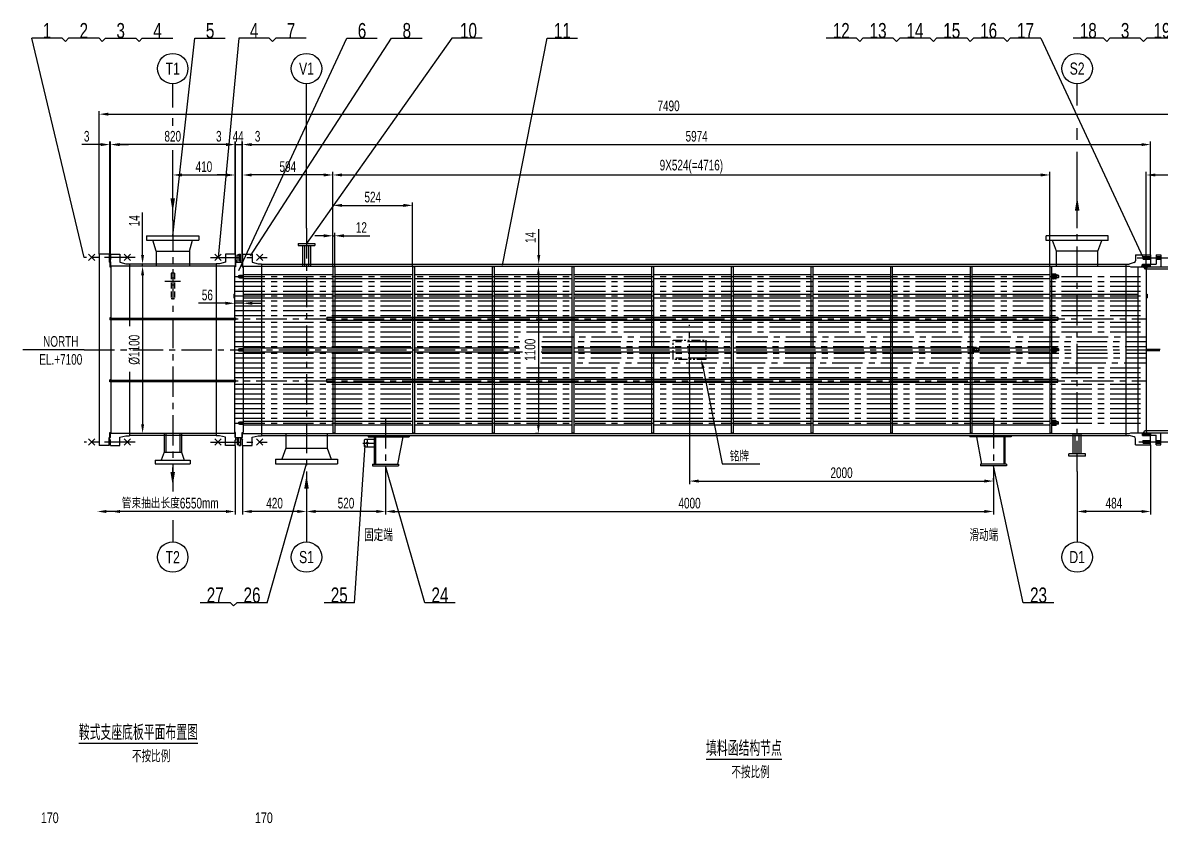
# Model space of a CAD drawing. Extents: x 54 to 831, y 10 to 584.
# Drawn here: x 75.7 to 450.2, y 294.2 to 557.6 of the extents above; entities that cross this region are included whole.
import ezdxf
from ezdxf.enums import TextEntityAlignment as Align

# ---------------------------------------------------------------- set-up
doc = ezdxf.new("R2010")
doc.units = 0
doc.header["$LTSCALE"] = 8
for name, pattern in [('CENTER', [2, 1.25, -0.25, 0.25, -0.25]), ('HIDDEN', [0.375, 0.25, -0.125]), ('PHANTOM', [2.5, 1.25, -0.25, 0.25, -0.25, 0.25, -0.25])]:
    doc.linetypes.add(name, pattern=pattern)
doc.layers.get('0').update_dxf_attribs({"color": 2, "linetype": 'CONTINUOUS'})
doc.layers.get('Defpoints').update_dxf_attribs({"linetype": 'CONTINUOUS'})
for name, color, linetype in [('CEN', 3, 'CENTER'), ('HID', 4, 'HIDDEN'), ('OT', 1, 'CONTINUOUS'), ('PHAN', 6, 'PHANTOM')]:
    doc.layers.add(name, color=color, linetype=linetype)
doc.styles.get("Standard").update_dxf_attribs({"font": 'PV_E.shx', "width": 0.7, "bigfont": 'PV_C.shx'})
doc.dimstyles.new('STANDARD$0', dxfattribs={"dimtxt": 3.5, "dimasz": 3, "dimexe": 1, "dimexo": 0, "dimgap": 0.5, "dimtad": 1, "dimdec": 0, "dimlfac": 3, "dimrnd": 1.38778e-17, "dimzin": 0, "dimdsep": 46, "dimtxsty": 'Standard', "dimcen": -3, "dimclrd": 256, "dimclre": 256, "dimclrt": 2, "dimadec": 0, "dimazin": 0, "dimtp": 1, "dimtfac": 1, "dimtdec": 0, "dimtmove": 0, "dimatfit": 2, "dimfxl": 0, "dimtolj": 1, "dimtzin": 9, "dimlwd": -1, "dimlwe": -1, "dimarcsym": 0})

# ---------------------------------------------------------------- blocks, each defined once
blk = doc.blocks.new('*D9')
for p, q in [((118.86, 477.5), (114.09, 477.5)), ((115.09, 474.5), (115.09, 425.5)), ((118.86, 422.5), (114.09, 422.5))]:
    blk.add_line(p, q)
for points in [[(114.59, 474.5), (115.59, 474.5), (115.09, 477.5)], [(114.59, 425.5), (115.59, 425.5), (115.09, 422.5)]]:
    blk.add_solid(points)
at = {"layer": 'Defpoints', "color": 0}
for p in [(118.86, 477.5), (115.09, 422.5), (118.86, 422.5)]:
    blk.add_point(p, dxfattribs=at)
at = {"color": 2, "insert": (112.37, 450), "char_height": 3.5, "attachment_point": 5, "rotation": 90}
blk.add_mtext('\\A1;%%c1100', dxfattribs=at)
blk = doc.blocks.new('*D10')
for p, q in [((115.08, 481.2), (115.08, 495.19)), ((118.86, 478.2), (114.08, 478.2)), ((118.86, 477.5), (114.08, 477.5)), ((115.08, 477.5), (115.08, 478.2)), ((115.08, 474.5), (115.08, 471.5))]:
    blk.add_line(p, q)
for points in [[(114.58, 481.2), (115.58, 481.2), (115.08, 478.2)], [(114.58, 474.5), (115.58, 474.5), (115.08, 477.5)]]:
    blk.add_solid(points)
at = {"layer": 'Defpoints', "color": 0}
for p in [(115.08, 478.2), (118.86, 478.2), (118.86, 477.5)]:
    blk.add_point(p, dxfattribs=at)
at = {"color": 2, "insert": (112.36, 492.44), "char_height": 3.5, "attachment_point": 5, "rotation": 90}
blk.add_mtext('\\A1;14', dxfattribs=at)
blk = doc.blocks.new('*D11')
for p, q in [((145.35, 477.25), (145.35, 464.29)), ((148.15, 477.25), (148.15, 464.29)), ((142.35, 465.29), (133.43, 465.29)), ((148.15, 465.29), (145.35, 465.29)), ((151.15, 465.29), (154.15, 465.29))]:
    blk.add_line(p, q)
for points in [[(142.35, 465.79), (142.35, 464.79), (145.35, 465.29)], [(151.15, 465.79), (151.15, 464.79), (148.15, 465.29)]]:
    blk.add_solid(points)
at = {"layer": 'Defpoints', "color": 0}
for p in [(145.35, 477.25), (148.15, 477.25), (145.35, 465.29)]:
    blk.add_point(p, dxfattribs=at)
at = {"color": 2, "insert": (136.39, 468), "char_height": 3.5, "attachment_point": 5}
blk.add_mtext('\\A1;56', dxfattribs=at)
blk = doc.blocks.new('*D12')
for p, q in [((125, 492.5), (125, 508.5)), ((128, 507.5), (142.5, 507.5)), ((145.5, 481.5), (145.5, 508.5))]:
    blk.add_line(p, q)
for points in [[(128, 508), (128, 507), (125, 507.5)], [(142.5, 508), (142.5, 507), (145.5, 507.5)]]:
    blk.add_solid(points)
at = {"layer": 'Defpoints', "color": 0}
for p in [(145.5, 507.5), (125, 492.5), (145.5, 481.5)]:
    blk.add_point(p, dxfattribs=at)
at = {"color": 2, "insert": (135.25, 510.22), "char_height": 3.5, "attachment_point": 5}
blk.add_mtext('\\A1;410', dxfattribs=at)
blk = doc.blocks.new('*D13')
for p, q in [((101.35, 517.5), (95.06, 517.5)), ((104.35, 478.82), (104.35, 518.5)), ((104.5, 517.5), (104.35, 517.5)), ((104.5, 478.9), (104.5, 518.5)), ((107.5, 517.5), (110.5, 517.5))]:
    blk.add_line(p, q)
for points in [[(101.35, 518), (101.35, 517), (104.35, 517.5)], [(107.5, 518), (107.5, 517), (104.5, 517.5)]]:
    blk.add_solid(points)
at = {"layer": 'Defpoints', "color": 0}
for p in [(104.35, 517.5), (104.35, 478.82), (104.5, 478.9)]:
    blk.add_point(p, dxfattribs=at)
at = {"color": 2, "insert": (96.7, 520.22), "char_height": 3.5, "attachment_point": 5}
blk.add_mtext('\\A1;3', dxfattribs=at)
blk = doc.blocks.new('*D14')
for p, q in [((104.5, 508.5), (104.5, 518.5)), ((142.5, 517.5), (107.5, 517.5)), ((145.5, 508.5), (145.5, 518.5))]:
    blk.add_line(p, q)
for points in [[(107.5, 518), (107.5, 517), (104.5, 517.5)], [(142.5, 518), (142.5, 517), (145.5, 517.5)]]:
    blk.add_solid(points)
at = {"layer": 'Defpoints', "color": 0}
for p in [(104.5, 517.5), (104.5, 508.5), (145.5, 508.5)]:
    blk.add_point(p, dxfattribs=at)
at = {"color": 2, "insert": (125, 520.22), "char_height": 3.5, "attachment_point": 5}
blk.add_mtext('\\A1;820', dxfattribs=at)
blk = doc.blocks.new('*D15')
for p, q in [((148, 481.5), (148, 508.5)), ((174.7, 507.5), (151, 507.5)), ((177.7, 477.35), (177.7, 508.5))]:
    blk.add_line(p, q)
for points in [[(151, 508), (151, 507), (148, 507.5)], [(174.7, 508), (174.7, 507), (177.7, 507.5)]]:
    blk.add_solid(points)
at = {"layer": 'Defpoints', "color": 0}
for p in [(148, 507.5), (148, 481.5), (177.7, 477.35)]:
    blk.add_point(p, dxfattribs=at)
at = {"color": 2, "insert": (162.85, 510.22), "char_height": 3.5, "attachment_point": 5}
blk.add_mtext('\\A1;594', dxfattribs=at)
blk = doc.blocks.new('*D16')
for p, q in [((177.7, 477.35), (177.7, 508.5)), ((180.7, 507.5), (410.5, 507.5)), ((413.5, 477.35), (413.5, 508.5))]:
    blk.add_line(p, q)
for points in [[(180.7, 508), (180.7, 507), (177.7, 507.5)], [(410.5, 508), (410.5, 507), (413.5, 507.5)]]:
    blk.add_solid(points)
at = {"layer": 'Defpoints', "color": 0}
for p in [(413.5, 507.5), (177.7, 477.35), (413.5, 477.35)]:
    blk.add_point(p, dxfattribs=at)
at = {"color": 2, "insert": (295.6, 510.22), "char_height": 3.5, "attachment_point": 5}
blk.add_mtext('\\A1;9X524(=4716)', dxfattribs=at)
blk = doc.blocks.new('*D17')
for p, q in [((177.7, 477.35), (177.7, 498.5)), ((203.9, 477.35), (203.9, 498.5)), ((180.7, 497.5), (200.9, 497.5))]:
    blk.add_line(p, q)
for points in [[(180.7, 498), (180.7, 497), (177.7, 497.5)], [(200.9, 498), (200.9, 497), (203.9, 497.5)]]:
    blk.add_solid(points)
at = {"layer": 'Defpoints', "color": 0}
for p in [(203.9, 497.5), (177.7, 477.35), (203.9, 477.35)]:
    blk.add_point(p, dxfattribs=at)
at = {"color": 2, "insert": (190.8, 500.22), "char_height": 3.5, "attachment_point": 5}
blk.add_mtext('\\A1;524', dxfattribs=at)
blk = doc.blocks.new('*D18')
for p, q in [((174.7, 487.5), (171.7, 487.5)), ((177.7, 477.35), (177.7, 488.5)), ((177.7, 487.5), (178.3, 487.5)), ((178.3, 477.35), (178.3, 488.5)), ((181.3, 487.5), (189.8, 487.5))]:
    blk.add_line(p, q)
for points in [[(174.7, 488), (174.7, 487), (177.7, 487.5)], [(181.3, 488), (181.3, 487), (178.3, 487.5)]]:
    blk.add_solid(points)
at = {"layer": 'Defpoints', "color": 0}
for p in [(178.3, 487.5), (177.7, 477.35), (178.3, 477.35)]:
    blk.add_point(p, dxfattribs=at)
at = {"color": 2, "insert": (187.05, 490.22), "char_height": 3.5, "attachment_point": 5}
blk.add_mtext('\\A1;12', dxfattribs=at)
blk = doc.blocks.new('*D19')
for p, q in [((245.28, 477.5), (246.28, 477.5)), ((245.28, 474.5), (245.28, 425.5)), ((245.28, 422.5), (244.28, 422.5))]:
    blk.add_line(p, q)
for points in [[(244.78, 474.5), (245.78, 474.5), (245.28, 477.5)], [(244.78, 425.5), (245.78, 425.5), (245.28, 422.5)]]:
    blk.add_solid(points)
at = {"layer": 'Defpoints', "color": 0}
for p in [(245.28, 477.5), (245.28, 422.5), (245.28, 422.5)]:
    blk.add_point(p, dxfattribs=at)
at = {"color": 2, "insert": (242.57, 450), "char_height": 3.5, "attachment_point": 5, "rotation": 90}
blk.add_mtext('\\A1;1100', dxfattribs=at)
blk = doc.blocks.new('*D20')
for p, q in [((148, 508.5), (148, 518.5)), ((151, 517.5), (443.68, 517.5)), ((446.68, 481.25), (446.68, 518.5))]:
    blk.add_line(p, q)
for points in [[(151, 518), (151, 517), (148, 517.5)], [(443.68, 518), (443.68, 517), (446.68, 517.5)]]:
    blk.add_solid(points)
at = {"layer": 'Defpoints', "color": 0}
for p in [(446.68, 517.5), (148, 508.5), (446.68, 481.25)]:
    blk.add_point(p, dxfattribs=at)
at = {"color": 2, "insert": (297.34, 520.22), "char_height": 3.5, "attachment_point": 5}
blk.add_mtext('\\A1;5974', dxfattribs=at)
blk = doc.blocks.new('*D21')
for p, q in [((195, 406.8), (195, 395.8)), ((395, 406.8), (395, 395.8)), ((198, 396.8), (392, 396.8))]:
    blk.add_line(p, q)
for points in [[(198, 397.3), (198, 396.3), (195, 396.8)], [(392, 397.3), (392, 396.3), (395, 396.8)]]:
    blk.add_solid(points)
at = {"layer": 'Defpoints', "color": 0}
for p in [(195, 406.8), (395, 406.8), (395, 396.8)]:
    blk.add_point(p, dxfattribs=at)
at = {"color": 2, "insert": (295, 399.52), "char_height": 3.5, "attachment_point": 5}
blk.add_mtext('\\A1;4000', dxfattribs=at)
blk = doc.blocks.new('*D22')
for p, q in [((169, 407.5), (169, 395.8)), ((195, 406.8), (195, 395.8)), ((192, 396.8), (172, 396.8))]:
    blk.add_line(p, q)
for points in [[(172, 397.3), (172, 396.3), (169, 396.8)], [(192, 397.3), (192, 396.3), (195, 396.8)]]:
    blk.add_solid(points)
at = {"layer": 'Defpoints', "color": 0}
for p in [(169, 407.5), (195, 406.8), (169, 396.8)]:
    blk.add_point(p, dxfattribs=at)
at = {"color": 2, "insert": (182, 399.52), "char_height": 3.5, "attachment_point": 5}
blk.add_mtext('\\A1;520', dxfattribs=at)
blk = doc.blocks.new('*D23')
for p, q in [((148, 418.5), (148, 395.8)), ((169, 407.5), (169, 395.8)), ((166, 396.8), (151, 396.8))]:
    blk.add_line(p, q)
for points in [[(151, 397.3), (151, 396.3), (148, 396.8)], [(166, 397.3), (166, 396.3), (169, 396.8)]]:
    blk.add_solid(points)
at = {"layer": 'Defpoints', "color": 0}
for p in [(148, 418.5), (169, 407.5), (148, 396.8)]:
    blk.add_point(p, dxfattribs=at)
at = {"color": 2, "insert": (158.5, 399.52), "char_height": 3.5, "attachment_point": 5}
blk.add_mtext('\\A1;420', dxfattribs=at)
blk = doc.blocks.new('*D26')
for p, q in [((446.68, 418.75), (446.68, 395.8)), ((422.5, 410), (422.5, 395.8)), ((443.68, 396.8), (425.5, 396.8))]:
    blk.add_line(p, q)
for points in [[(425.5, 397.3), (425.5, 396.3), (422.5, 396.8)], [(443.68, 397.3), (443.68, 396.3), (446.68, 396.8)]]:
    blk.add_solid(points)
at = {"layer": 'Defpoints', "color": 0}
for p in [(446.68, 418.75), (422.5, 410), (422.5, 396.8)]:
    blk.add_point(p, dxfattribs=at)
at = {"color": 2, "insert": (434.59, 399.52), "char_height": 3.5, "attachment_point": 5}
blk.add_mtext('\\A1;484', dxfattribs=at)
blk = doc.blocks.new('*D27')
for p, q in [((100.85, 481.5), (100.85, 528.5)), ((475.35, 480), (475.35, 528.5)), ((103.85, 527.5), (472.35, 527.5))]:
    blk.add_line(p, q)
for points in [[(103.85, 528), (103.85, 527), (100.85, 527.5)], [(472.35, 528), (472.35, 527), (475.35, 527.5)]]:
    blk.add_solid(points)
at = {"layer": 'Defpoints', "color": 0}
for p in [(475.35, 527.5), (100.85, 481.5), (475.35, 480)]:
    blk.add_point(p, dxfattribs=at)
at = {"color": 2, "insert": (288.1, 530.22), "char_height": 3.5, "attachment_point": 5}
blk.add_mtext('\\A1;7490', dxfattribs=at)
blk = doc.blocks.new('*D34')
for p, q in [((445.25, 476.6), (445.25, 508.5)), ((448.25, 507.5), (468.7, 507.5)), ((471.7, 477.37), (471.7, 508.5))]:
    blk.add_line(p, q)
for points in [[(448.25, 508), (448.25, 507), (445.25, 507.5)], [(468.7, 508), (468.7, 507), (471.7, 507.5)]]:
    blk.add_solid(points)
at = {"layer": 'Defpoints', "color": 0}
for p in [(471.7, 507.5), (445.25, 476.6), (471.7, 477.37)]:
    blk.add_point(p, dxfattribs=at)
at = {"color": 2, "insert": (458.48, 510.22), "char_height": 3.5, "attachment_point": 5}
blk.add_mtext('\\A1;529', dxfattribs=at)
blk = doc.blocks.new('*D36')
for p, q in [((295, 441.83), (295, 405.8)), ((298, 406.8), (392, 406.8)), ((395, 406.8), (395, 407.8))]:
    blk.add_line(p, q)
for points in [[(298, 407.3), (298, 406.3), (295, 406.8)], [(392, 407.3), (392, 406.3), (395, 406.8)]]:
    blk.add_solid(points)
at = {"layer": 'Defpoints', "color": 0}
for p in [(295, 441.83), (395, 406.8), (395, 406.8)]:
    blk.add_point(p, dxfattribs=at)
at = {"color": 2, "insert": (345, 409.52), "char_height": 3.5, "attachment_point": 5}
blk.add_mtext('\\A1;2000', dxfattribs=at)

msp = doc.modelspace()

# ---------------------------------------------------------------- linework, layer by layer
for p, q in [((95.85, 480.375), (78.636039, 552.5)), ((89.6966991, 551.4393398), (88.636039, 552.5)), ((90.7573593, 552.5), (89.6966991, 551.4393398)), ((101.8180195, 551.4393398), (100.7573593, 552.5)), ((102.8786797, 552.5), (101.8180195, 551.4393398)), ((113.9393398, 551.4393398), (112.8786797, 552.5)), ((115, 552.5), (113.9393398, 551.4393398)), ((125, 487.5), (132.2930409, 552.5)), ((146.774747, 552.5), (139.9117574, 480.375)), ((146.75, 476.0909518), (182.2670599, 552.5)), ((150.62506, 480.8892641), (196.998004, 552.5)), ((157.8354072, 551.4393398), (156.774747, 552.5)), ((158.8960674, 552.5), (157.8354072, 551.4393398)), ((216.8042805, 552.5), (169, 485)), ((233.4521236, 477.8323429), (248.173684, 552.5)), ((350.9624644, 551.4393398), (349.9018042, 552.5)), ((352.0231246, 552.5), (350.9624644, 551.4393398)), ((363.0837847, 551.4393398), (362.0231246, 552.5)), ((364.1444449, 552.5), (363.0837847, 551.4393398)), ((375.2051051, 551.4393398), (374.1444449, 552.5)), ((376.2657653, 552.5), (375.2051051, 551.4393398)), ((387.3264254, 551.4393398), (386.2657653, 552.5)), ((388.3870856, 552.5), (387.3264254, 551.4393398)), ((399.4477458, 551.4393398), (398.3870856, 552.5)), ((400.5084059, 552.5), (399.4477458, 551.4393398)), ((410.5084059, 552.5), (444.2094736, 480.25)), ((432.2165525, 551.4393398), (431.1558923, 552.5)), ((433.2772127, 552.5), (432.2165525, 551.4393398)), ((444.3378729, 551.4393398), (443.2772127, 552.5)), ((445.398533, 552.5), (444.3378729, 551.4393398)), ((125, 529.6851105), (125, 537.5)), ((169, 490), (169, 537.5)), ((422.5, 530.4059622), (422.5, 537.5)), ((125, 523.6857387), (125, 526.2239339)), ((422.5, 519.0979376), (422.5, 522.8672804)), ((145.5, 517.5), (148, 517.5)), ((145.65, 478.825), (145.65, 518.5)), ((147.85, 478.825), (147.85, 518.5)), ((125, 508.5), (125, 515.6096604)), ((422.5, 492.5), (422.5, 515.0930136)), ((142.65, 507.5), (139.65, 507.5)), ((125, 498.3405741), (125, 501.3405741)), ((125, 499.769248), (125, 500.819248)), ((245.3981896, 481.2), (245.3981896, 489.6951613)), ((245.2846761, 478.2), (246.3981896, 478.2)), ((245.2846761, 477.5), (246.3981896, 477.5)), ((146.95, 474.5), (147.25, 474.5)), ((146.95, 473.7), (147.25, 473.7)), ((147.15, 474.4), (148.15, 474.4)), ((147.15, 473.8), (148.15, 473.8)), ((416.35, 474.4), (414.1, 474.4)), ((416.35, 473.8), (414.1, 473.8)), ((95.85, 450), (75.6720929, 450)), ((146.95, 450.4), (147.25, 450.4)), ((146.95, 449.6), (147.25, 449.6)), ((147.15, 450.3), (148.15, 450.3)), ((147.15, 449.7), (148.15, 449.7)), ((416.35, 450.3), (414.1, 450.3)), ((416.35, 449.7), (414.1, 449.7)), ((146.95, 426.3), (147.25, 426.3)), ((146.95, 425.5), (147.25, 425.5)), ((147.15, 426.2), (148.15, 426.2)), ((147.15, 425.6), (148.15, 425.6)), ((416.35, 426.2), (414.1, 426.2)), ((416.35, 425.6), (414.1, 425.6)), ((145.5, 418.5), (145.5, 395.8)), ((184.7769621, 366.8), (188.3416297, 418.6682722)), ((156.0941453, 366.8), (169, 412.5)), ((125, 408.31435), (125, 411.31435)), ((125, 409.7430239), (125, 410.7930239)), ((207.8967497, 366.8), (195, 411.8)), ((404.7902911, 366.8), (395, 411.8)), ((125, 407.5), (125, 403.4081535)), ((142.5, 396.8), (102.7463556, 396.8)), ((125, 393.9893503), (125, 386.8)), ((169, 395.8), (169, 386.8)), ((422.5, 395.8), (422.5, 386.8)), ((145.0334851, 365.7393398), (143.972825, 366.8)), ((146.0941453, 366.8), (145.0334851, 365.7393398))]:
    msp.add_line(p, q)
msp.add_lwpolyline([(299.4732099, 443.8919834), (305.6817606, 412.5006538), (318.0777292, 412.5006538)])
for centre in [(125, 542.5), (169, 542.5), (422.5, 542.5), (125, 381.8), (169, 381.8), (422.5, 381.8)]:
    msp.add_circle(centre, 5)
for points in [[(244.8981896, 481.2), (245.8981896, 481.2), (245.3981896, 478.2)], [(298.9838709, 443.7892831), (298.8570078, 446.8280173), (299.9625489, 443.9946838)], [(103.2058159, 397.3), (103.2058159, 396.3), (100.2058159, 396.8)], [(107.6979503, 397.3), (107.6979503, 396.3), (104.6979503, 396.8)], [(142.5, 397.3), (142.5, 396.3), (145.5, 396.8)]]:
    msp.add_solid(points)
at = {"layer": 'CEN'}
for p, q in [((125, 492.5), (125, 407.5)), ((422.5, 410), (422.5, 492.5)), ((169, 490), (169, 407.5)), ((112.6, 480.375), (95.85, 480.375)), ((137.4, 480.375), (156.1, 480.375)), ((442.2757659, 480.25), (455.0750773, 480.25)), ((127.55, 472.426879), (122.45, 472.426879)), ((145.35, 474.1), (445.25, 474.1)), ((145.35, 472.5), (445.25, 472.5)), ((145.35, 470.9), (445.25, 470.9)), ((145.35, 469.3), (445.25, 469.3)), ((145.35, 467.7), (445.25, 467.7)), ((145.35, 466.1), (445.25, 466.1)), ((145.35, 464.5), (445.25, 464.5)), ((145.35, 462.9), (445.25, 462.9)), ((145.35, 461.3), (445.25, 461.3)), ((104.5, 460.2), (445.25, 460.2)), ((145.35, 459.1), (445.25, 459.1)), ((145.35, 457.5), (445.25, 457.5)), ((295, 441.8280173), (295, 458.1719827)), ((145.35, 455.9), (445.25, 455.9)), ((145.35, 454.3), (238.6201033, 454.3)), ((246.7236344, 454.3), (445.25, 454.3)), ((95.85, 450), (239.7614436, 450)), ((145.35, 452.7), (239.1907718, 452.7)), ((145.35, 451.1), (238.8483694, 451.1)), ((246.2670957, 451.1), (445.25, 451.1)), ((246.381232, 452.7), (445.25, 452.7)), ((246.381232, 450), (449.8754049, 450)), ((145.35, 448.9), (239.1907718, 448.9)), ((145.35, 447.3), (239.7614436, 447.3)), ((145.35, 445.7), (239.6473105, 445.7)), ((245.9246933, 445.7), (445.25, 445.7)), ((246.4953651, 448.9), (445.25, 448.9)), ((246.4953651, 447.3), (445.25, 447.3)), ((145.35, 444.1), (445.25, 444.1)), ((145.35, 442.5), (445.25, 442.5)), ((104.5, 439.8), (445.25, 439.8)), ((145.35, 440.9), (445.25, 440.9)), ((145.35, 438.7), (445.25, 438.7)), ((145.35, 437.1), (445.25, 437.1)), ((145.35, 435.5), (445.25, 435.5)), ((145.35, 433.9), (445.25, 433.9)), ((145.35, 432.3), (445.25, 432.3)), ((145.35, 430.7), (445.25, 430.7)), ((145.35, 429.1), (445.25, 429.1)), ((145.35, 427.5), (445.25, 427.5)), ((195, 427.5), (195, 406.8)), ((395, 427.5), (395, 406.8)), ((145.35, 425.9), (445.25, 425.9)), ((112.6, 419.625), (95.85, 419.625)), ((137.4, 419.625), (156.1, 419.625)), ((189, 420.3), (189, 418.3)), ((442.7388089, 419.75), (455.0750773, 419.75)), ((187.5, 419.3), (191.25, 419.3))]:
    msp.add_line(p, q, dxfattribs=at)
at = {"layer": 'HID'}
for p, q in [((146.75, 481.1904753), (146.75, 478.825)), ((125.55, 475.176879), (124.45, 475.176879)), ((124.45, 475.176879), (124.45, 466.7074507)), ((125.55, 473.551879), (124.45, 473.551879)), ((125.55, 475.176879), (125.55, 466.7074507)), ((125.55, 471.301879), (124.45, 471.301879)), ((125.55, 466.7074507), (124.45, 466.7074507)), ((387.3, 450.625), (387.3, 449.375)), ((387.9, 450.625), (387.9, 449.375)), ((388.54, 450.4), (387.9, 450.4)), ((390.15, 450.3), (387.9, 450.3)), ((390.15, 449.7), (387.9, 449.7)), ((388.54, 449.6), (387.9, 449.6)), ((388.64, 450.625), (388.64, 449.375)), ((389.28, 450.4), (388.64, 450.4)), ((389.28, 449.6), (388.64, 449.6)), ((389.3787469, 450.625), (389.3787469, 449.375)), ((390.05, 450.4), (389.38, 450.4)), ((390.05, 449.6), (389.38, 449.6)), ((390.15, 450.3), (390.05, 450.4)), ((390.05, 450.4), (390.05, 449.6)), ((390.15, 449.7), (390.05, 449.6)), ((390.15, 450.3), (390.15, 449.7)), ((146.75, 418.8095247), (146.75, 421.175))]:
    msp.add_line(p, q, dxfattribs=at)
for centre, radius, start, end in [((387.979854, 450.7800028), 0.6768794, 325.847048991, 346.762019132), ((387.79, 450), 0.85, 331.927513064, 28.072486936), ((387.979854, 449.2199972), 0.6768794, 13.237980868, 34.152951009), ((388.719854, 450.7800028), 0.6768794, 325.847048991, 346.762019132), ((388.53, 450), 0.85, 331.927513064, 28.072486936), ((388.719854, 449.2199972), 0.6768794, 13.237980868, 34.152951009)]:
    msp.add_arc(centre, radius, start, end, dxfattribs=at)
at = {"layer": 'OT'}
for p, q in [((88.636039, 552.5), (78.636039, 552.5)), ((100.7573593, 552.5), (90.7573593, 552.5)), ((102.8786797, 552.5), (112.8786797, 552.5)), ((115, 552.5), (125, 552.5)), ((132.2930409, 552.5), (142.2930409, 552.5)), ((156.774747, 552.5), (146.774747, 552.5)), ((168.8960674, 552.5), (158.8960674, 552.5)), ((182.2670599, 552.5), (192.2670599, 552.5)), ((196.998004, 552.5), (206.998004, 552.5)), ((226.8042805, 552.5), (216.8042805, 552.5)), ((248.173684, 552.5), (258.173684, 552.5)), ((349.9018042, 552.5), (339.9018042, 552.5)), ((362.0231246, 552.5), (352.0231246, 552.5)), ((374.1444449, 552.5), (364.1444449, 552.5)), ((386.2657653, 552.5), (376.2657653, 552.5)), ((398.3870856, 552.5), (388.3870856, 552.5)), ((410.5084059, 552.5), (400.5084059, 552.5)), ((431.1558923, 552.5), (421.1558923, 552.5)), ((443.2772127, 552.5), (433.2772127, 552.5)), ((455.398533, 552.5), (445.398533, 552.5)), ((116.425, 487.5), (133.575, 487.5)), ((116.425, 487.5), (116.425, 486.05)), ((133.575, 487.5), (133.575, 486.05)), ((432.65, 487.5), (412.35, 487.5)), ((412.35, 485.975), (412.35, 487.5)), ((432.65, 485.975), (432.65, 487.5)), ((116.425, 486.05), (133.575, 486.05)), ((119.5225, 482.4), (118.4977518, 486.05)), ((130.4775, 482.4), (131.5022482, 486.05)), ((166.3, 485), (166.3, 484.285)), ((166.3, 485), (171.7, 485)), ((166.3, 484.285), (171.7, 484.285)), ((167.725, 484.285), (167.725, 477.5)), ((168.365, 484.285), (168.365, 477.5)), ((169.635, 484.285), (169.635, 477.5)), ((170.275, 484.285), (170.275, 477.5)), ((171.7, 485), (171.7, 484.285)), ((432.65, 485.975), (412.35, 485.975)), ((415.675, 482.4), (414.435949, 485.975)), ((429.325, 482.4), (430.564051, 485.975)), ((97.3010972, 479.3143398), (99.4224175, 481.4356602)), ((99.4224175, 479.3143398), (97.3010972, 481.4356602)), ((100.85, 481.5), (100.85, 418.5)), ((104.05, 481.5), (100.85, 481.5)), ((104.05, 481.5), (104.05, 478.825)), ((104.2, 479.4), (104.2, 478.825)), ((104.2052378, 479.4021696), (104.5, 479.6969318)), ((104.5, 481.5), (104.5, 479.6969318)), ((104.5, 481.5), (107.6, 481.5)), ((107.6, 481.5), (107.6, 478.8)), ((109.0275825, 479.3143398), (111.1489028, 481.4356602)), ((111.1489028, 479.3143398), (109.0275825, 481.4356602)), ((119.5225, 482.4), (119.5225, 477.5)), ((119.5225, 482.4), (130.4775, 482.4)), ((130.4775, 482.4), (130.4775, 477.5)), ((138.8510972, 479.3143398), (140.9724175, 481.4356602)), ((140.9724175, 479.3143398), (138.8510972, 481.4356602)), ((142.4, 481.5), (142.4, 478.8)), ((145.5, 481.5), (142.4, 481.5)), ((145.5, 481.5), (145.5, 479.6969318)), ((145.7947622, 479.4021696), (145.5, 479.6969318)), ((145.8, 479.4), (145.8, 478.825)), ((146.25, 478.825), (146.25, 481.1904753)), ((146.25, 481.1904753), (146.75, 481.1904753)), ((146.75, 481.1904753), (146.75, 481.5)), ((146.75, 481.5), (147.25, 481.5)), ((147.25, 478.825), (147.25, 481.5)), ((147.7, 479.4), (147.7, 478.825)), ((147.7052378, 479.4021696), (148, 479.6969318)), ((148, 481.5), (151.1, 481.5)), ((148, 481.5), (148, 479.6969318)), ((151.1, 481.5), (151.1, 478.8)), ((152.5275825, 479.3143398), (154.6489028, 481.4356602)), ((154.6489028, 479.3143398), (152.5275825, 481.4356602)), ((429.325, 482.4), (415.675, 482.4)), ((415.675, 477.5), (415.675, 482.4)), ((429.325, 477.5), (429.325, 482.4)), ((441.65, 481.25), (446.6750773, 481.25)), ((441.65, 481.25), (441.65, 479.2464184)), ((444.2143612, 480.7028219), (443.9529244, 480.25)), ((444.2143612, 479.7971781), (443.9529244, 480.25)), ((444.2094736, 480.7), (446.6750773, 480.7)), ((444.2094736, 480.7), (444.2094736, 479.8)), ((444.2094736, 479.8), (446.6750773, 479.8)), ((446.6750773, 481.25), (446.6750773, 478.175)), ((448.4750773, 481.25), (448.4750773, 478.135)), ((448.4750773, 481.25), (450.0750773, 481.25)), ((448.4750773, 480.7), (450.0750773, 480.7)), ((448.4750773, 479.8), (450.0750773, 479.8)), ((450.0750773, 481.25), (450.0750773, 477.3)), ((104.35, 478.825), (104.05, 478.825)), ((104.2, 478.9), (104.5, 478.9)), ((104.35, 478.825), (104.35, 477.25)), ((104.35, 477.25), (104.65, 477.25)), ((104.5, 478.9), (104.5, 477.25)), ((145.5, 477.5), (104.5, 477.5)), ((104.65, 477.25), (104.65, 460.5)), ((107.6, 478.8), (109.6, 478.3)), ((109.6, 478.3), (110.75, 478.3)), ((110.75, 478.3), (110.75, 457.7159767)), ((139.25, 478.2), (110.75, 478.2)), ((140.4, 478.3), (139.25, 478.3)), ((139.25, 478.3), (139.25, 421.7)), ((142.4, 478.8), (140.4, 478.3)), ((145.35, 477.25), (145.35, 460.5)), ((145.65, 477.25), (145.35, 477.25)), ((145.5, 478.9), (145.5, 477.25)), ((145.8, 478.9), (145.5, 478.9)), ((145.65, 478.825), (147.85, 478.825)), ((145.65, 478.825), (145.65, 477.25)), ((147.7, 478.9), (148, 478.9)), ((147.85, 478.825), (147.85, 477.25)), ((147.85, 477.25), (148.15, 477.25)), ((148, 478.9), (148, 477.25)), ((148, 477.5), (439.65, 477.5)), ((148.15, 477.25), (148.15, 422.75)), ((151.1, 478.8), (153.1, 478.3)), ((153.1, 478.3), (154.25, 478.3)), ((154.25, 478.3), (154.25, 421.7)), ((154.25, 478.2), (439.65, 478.2)), ((177.7, 477.35), (177.7, 450.625)), ((177.7, 477.35), (178.3, 477.35)), ((178.3, 477.35), (178.3, 450.625)), ((203.9, 477.35), (203.9, 422.65)), ((203.9, 477.35), (204.5, 477.35)), ((204.5, 477.35), (204.5, 422.65)), ((230.1, 477.35), (230.1, 422.65)), ((230.1, 477.35), (230.7, 477.35)), ((230.7, 477.35), (230.7, 422.65)), ((256.3, 477.35), (256.3, 422.65)), ((256.3, 477.35), (256.9, 477.35)), ((256.9, 477.35), (256.9, 422.65)), ((282.5, 477.35), (282.5, 450.625)), ((282.5, 477.35), (283.1, 477.35)), ((283.1, 477.35), (283.1, 450.625)), ((308.7, 477.35), (308.7, 422.65)), ((308.7, 477.35), (309.3, 477.35)), ((309.3, 477.35), (309.3, 422.65)), ((334.9, 477.35), (334.9, 450.625)), ((334.9, 477.35), (335.5, 477.35)), ((335.5, 477.35), (335.5, 450.625)), ((361.1, 477.35), (361.1, 422.65)), ((361.1, 477.35), (361.7, 477.35)), ((361.7, 477.35), (361.7, 422.65)), ((387.3, 477.35), (387.3, 450.625)), ((387.3, 477.35), (387.9, 477.35)), ((387.9, 477.35), (387.9, 450.625)), ((413.5, 477.35), (413.5, 422.65)), ((413.5, 477.35), (414.1, 477.35)), ((414.1, 477.35), (414.1, 422.65)), ((438.5, 478.2), (438.5, 421.8)), ((441.2224087, 478.6717226), (439.65, 478.2)), ((439.65, 477.5), (440.15, 477.335)), ((440.15, 477.335), (443.75, 477.335)), ((442.45, 477.3), (469.45, 477.3)), ((442.45, 477.3), (442.45, 422.7)), ((443.75, 477.335), (443.9750773, 478.175)), ((443.9750773, 478.175), (446.6750773, 478.175)), ((443.9750773, 478.175), (443.9750773, 477.3)), ((443.9750773, 478.175), (444.6000773, 477.3)), ((444.6000773, 478.175), (443.9750773, 477.3)), ((444.3458548, 477.3), (444.75, 476.6)), ((444.6000773, 478.175), (444.6000773, 477.3)), ((444.6000773, 478.175), (445.2250773, 477.3)), ((445.2250773, 478.175), (444.6000773, 477.3)), ((444.75, 476.6), (462.75, 476.6)), ((445.5041452, 477.3), (445.1, 476.6)), ((445.2250773, 478.175), (445.2250773, 477.3)), ((445.8500773, 478.175), (445.2250773, 477.3)), ((445.2250773, 478.175), (445.8500773, 477.3)), ((445.25, 476.6), (445.25, 423.4)), ((445.8500773, 478.175), (445.8500773, 477.3)), ((446.4750773, 478.175), (445.8500773, 477.3)), ((445.8500773, 478.175), (446.4750773, 477.3)), ((446.4750773, 478.175), (446.4750773, 477.3)), ((446.6894367, 477.335), (446.4750773, 478.135)), ((446.4750773, 478.135), (448.4750773, 478.135)), ((446.6894367, 477.335), (450.0750773, 477.335)), ((146.75, 474.4), (146.5767949, 474.1)), ((146.75, 473.8), (146.5767949, 474.1)), ((146.75, 474.4), (147.15, 474.4)), ((146.75, 474.4), (146.75, 473.8)), ((146.75, 473.8), (147.15, 473.8)), ((146.95, 474.5), (146.95, 473.7)), ((147.15, 474.4), (147.25, 474.5)), ((147.15, 474.4), (147.15, 473.8)), ((147.15, 473.8), (147.25, 473.7)), ((147.25, 474.5), (147.25, 473.7)), ((147.25, 474.5), (148.15, 474.5)), ((147.25, 473.7), (148.15, 473.7)), ((148.15, 474.725), (177.7, 474.725)), ((148.15, 473.475), (177.7, 473.475)), ((178.3, 474.725), (203.9, 474.725)), ((178.3, 473.475), (203.9, 473.475)), ((204.5, 474.725), (230.1, 474.725)), ((204.5, 473.475), (230.1, 473.475)), ((230.7, 474.725), (256.3, 474.725)), ((230.7, 473.475), (256.3, 473.475)), ((256.9, 474.725), (282.5, 474.725)), ((256.9, 473.475), (282.5, 473.475)), ((283.1, 474.725), (308.7, 474.725)), ((283.1, 473.475), (308.7, 473.475)), ((309.3, 474.725), (334.9, 474.725)), ((309.3, 473.475), (334.9, 473.475)), ((335.5, 474.725), (361.1, 474.725)), ((335.5, 473.475), (361.1, 473.475)), ((361.7, 474.725), (387.3, 474.725)), ((361.7, 473.475), (387.3, 473.475)), ((387.9, 474.725), (413.5, 474.725)), ((387.9, 473.475), (413.5, 473.475)), ((414.74, 474.9), (414.1, 474.9)), ((414.74, 474.5), (414.1, 474.5)), ((414.74, 473.7), (414.1, 473.7)), ((414.74, 473.3), (414.1, 473.3)), ((414.84, 474.9), (414.84, 473.3)), ((415.48, 474.9), (414.84, 474.9)), ((414.84, 474.9), (414.84, 474.5)), ((415.48, 474.5), (414.84, 474.5)), ((415.48, 473.7), (414.84, 473.7)), ((415.48, 473.3), (414.84, 473.3)), ((415.58, 474.7), (415.58, 473.5)), ((416.25, 474.5), (415.58, 474.5)), ((416.25, 473.7), (415.58, 473.7)), ((416.35, 474.4), (416.25, 474.5)), ((416.25, 474.5), (416.25, 473.7)), ((416.35, 473.8), (416.25, 473.7)), ((416.35, 474.4), (416.35, 473.8)), ((145.1, 468.325), (145.35, 468.325)), ((145.1, 468.325), (145.1, 467.075)), ((148.15, 468.325), (177.7, 468.325)), ((178.3, 468.325), (203.9, 468.325)), ((204.5, 468.325), (230.1, 468.325)), ((230.7, 468.325), (256.3, 468.325)), ((256.9, 468.325), (282.5, 468.325)), ((283.1, 468.325), (308.7, 468.325)), ((309.3, 468.325), (334.9, 468.325)), ((335.5, 468.325), (361.1, 468.325)), ((361.7, 468.325), (387.3, 468.325)), ((387.9, 468.325), (413.5, 468.325)), ((414.1, 468.325), (442.45, 468.325)), ((445.25, 468.325), (445.5, 468.325)), ((445.5, 468.325), (445.5, 467.075)), ((145.1, 467.075), (145.35, 467.075)), ((148.15, 467.075), (177.7, 467.075)), ((178.3, 467.075), (203.9, 467.075)), ((204.5, 467.075), (230.1, 467.075)), ((230.7, 467.075), (256.3, 467.075)), ((256.9, 467.075), (282.5, 467.075)), ((283.1, 467.075), (308.7, 467.075)), ((309.3, 467.075), (334.9, 467.075)), ((335.5, 467.075), (361.1, 467.075)), ((361.7, 467.075), (387.3, 467.075)), ((387.9, 467.075), (413.5, 467.075)), ((414.1, 467.075), (442.45, 467.075)), ((445.25, 467.075), (445.5, 467.075)), ((175.7, 460.675), (416.1, 460.675)), ((175.7, 460.675), (175.7, 459.725)), ((416.1, 460.675), (416.1, 459.725)), ((104.65, 460.5), (104.35, 460.5)), ((104.35, 460.5), (104.35, 459.9)), ((104.65, 459.9), (104.35, 459.9)), ((104.5, 460.5), (104.5, 459.9)), ((104.5, 460.45), (145.5, 460.45)), ((104.5, 459.95), (145.5, 459.95)), ((104.65, 459.9), (104.65, 440.1)), ((145.35, 460.5), (145.65, 460.5)), ((145.35, 459.9), (145.65, 459.9)), ((145.35, 459.9), (145.35, 440.1)), ((145.5, 460.5), (145.5, 459.9)), ((145.65, 460.5), (145.65, 459.9)), ((175.7, 459.725), (416.1, 459.725)), ((146.75, 450.3), (146.5767949, 450)), ((146.75, 449.7), (146.5767949, 450)), ((146.75, 450.3), (146.75, 449.7)), ((146.75, 450.3), (147.15, 450.3)), ((146.75, 449.7), (147.15, 449.7)), ((146.95, 450.4), (146.95, 449.6)), ((147.15, 450.3), (147.25, 450.4)), ((147.15, 450.3), (147.15, 449.7)), ((147.15, 449.7), (147.25, 449.6)), ((147.25, 450.4), (147.25, 449.6)), ((147.25, 450.4), (148.15, 450.4)), ((147.25, 449.6), (148.15, 449.6)), ((148.15, 450.625), (203.9, 450.625)), ((204.5, 450.625), (239.0766388, 450.625)), ((246.4953651, 450.625), (256.3, 450.625)), ((256.9, 450.625), (308.7, 450.625)), ((309.3, 450.625), (361.1, 450.625)), ((361.7, 450.625), (413.5, 450.625)), ((388.54, 450.8), (387.9, 450.8)), ((389.28, 450.8), (388.64, 450.8)), ((388.64, 450.8), (388.64, 450.625)), ((388.64, 450.8), (388.64, 450.625)), ((414.74, 450.8), (414.1, 450.8)), ((414.74, 450.4), (414.1, 450.4)), ((414.74, 449.6), (414.1, 449.6)), ((415.48, 450.8), (414.84, 450.8)), ((414.84, 450.8), (414.84, 450.4)), ((414.84, 450.8), (414.84, 449.2)), ((415.48, 450.4), (414.84, 450.4)), ((415.48, 449.6), (414.84, 449.6)), ((415.58, 450.6), (415.58, 449.4)), ((416.25, 450.4), (415.58, 450.4)), ((416.25, 449.6), (415.58, 449.6)), ((416.35, 450.3), (416.25, 450.4)), ((416.25, 450.4), (416.25, 449.6)), ((416.35, 449.7), (416.25, 449.6)), ((416.35, 450.3), (416.35, 449.7)), ((445.25, 450.25), (449.7867285, 450.25)), ((445.25, 449.75), (449.6980522, 449.75)), ((148.15, 449.375), (203.9, 449.375)), ((177.7, 449.375), (177.7, 422.65)), ((178.3, 449.375), (178.3, 422.65)), ((204.5, 449.375), (240.103846, 449.375)), ((246.1529627, 449.375), (256.3, 449.375)), ((256.9, 449.375), (308.7, 449.375)), ((282.5, 449.375), (282.5, 422.65)), ((283.1, 449.375), (283.1, 422.65)), ((309.3, 449.375), (361.1, 449.375)), ((334.9, 449.375), (334.9, 422.65)), ((335.5, 449.375), (335.5, 422.65)), ((361.7, 449.375), (413.5, 449.375)), ((387.3, 449.375), (387.3, 422.65)), ((387.9, 449.375), (387.9, 422.65)), ((388.54, 449.2), (387.9, 449.2)), ((388.64, 449.375), (388.64, 449.2)), ((389.28, 449.2), (388.64, 449.2)), ((414.74, 449.2), (414.1, 449.2)), ((415.48, 449.2), (414.84, 449.2)), ((110.75, 442.7831768), (110.75, 421.7)), ((104.35, 439.5), (104.35, 440.1)), ((104.65, 440.1), (104.35, 440.1)), ((104.65, 439.5), (104.35, 439.5)), ((104.5, 439.5), (104.5, 440.1)), ((104.5, 440.05), (145.5, 440.05)), ((104.5, 439.55), (145.5, 439.55)), ((104.65, 439.5), (104.65, 422.75)), ((145.35, 440.1), (145.65, 440.1)), ((145.35, 439.5), (145.65, 439.5)), ((145.35, 439.5), (145.35, 422.75)), ((145.5, 439.5), (145.5, 440.1)), ((145.65, 439.5), (145.65, 440.1)), ((175.7, 439.325), (175.7, 440.275)), ((175.7, 440.275), (416.1, 440.275)), ((175.7, 439.325), (416.1, 439.325)), ((416.1, 439.325), (416.1, 440.275)), ((146.75, 426.2), (146.5767949, 425.9)), ((146.75, 425.6), (146.5767949, 425.9)), ((146.75, 425.6), (146.75, 426.2)), ((146.75, 426.2), (147.15, 426.2)), ((146.75, 425.6), (147.15, 425.6)), ((146.95, 425.5), (146.95, 426.3)), ((147.15, 426.2), (147.25, 426.3)), ((147.15, 425.6), (147.15, 426.2)), ((147.15, 425.6), (147.25, 425.5)), ((147.25, 425.5), (147.25, 426.3)), ((147.25, 426.3), (148.15, 426.3)), ((147.25, 425.5), (148.15, 425.5)), ((148.15, 426.525), (177.7, 426.525)), ((148.15, 425.275), (177.7, 425.275)), ((178.3, 426.525), (203.9, 426.525)), ((178.3, 425.275), (203.9, 425.275)), ((204.5, 426.525), (230.1, 426.525)), ((204.5, 425.275), (230.1, 425.275)), ((230.7, 426.525), (256.3, 426.525)), ((230.7, 425.275), (256.3, 425.275)), ((256.9, 426.525), (282.5, 426.525)), ((256.9, 425.275), (282.5, 425.275)), ((283.1, 426.525), (308.7, 426.525)), ((283.1, 425.275), (308.7, 425.275)), ((309.3, 426.525), (334.9, 426.525)), ((309.3, 425.275), (334.9, 425.275)), ((335.5, 426.525), (361.1, 426.525)), ((335.5, 425.275), (361.1, 425.275)), ((361.7, 426.525), (387.3, 426.525)), ((361.7, 425.275), (387.3, 425.275)), ((387.9, 426.525), (413.5, 426.525)), ((387.9, 425.275), (413.5, 425.275)), ((414.74, 426.7), (414.1, 426.7)), ((414.74, 426.3), (414.1, 426.3)), ((414.74, 425.5), (414.1, 425.5)), ((414.74, 425.1), (414.1, 425.1)), ((415.48, 426.7), (414.84, 426.7)), ((414.84, 425.1), (414.84, 426.7)), ((415.48, 426.3), (414.84, 426.3)), ((415.48, 425.5), (414.84, 425.5)), ((414.84, 425.1), (414.84, 425.5)), ((415.48, 425.1), (414.84, 425.1)), ((415.58, 425.3), (415.58, 426.5)), ((416.25, 426.3), (415.58, 426.3)), ((416.25, 425.5), (415.58, 425.5)), ((416.35, 426.2), (416.25, 426.3)), ((416.25, 425.5), (416.25, 426.3)), ((416.35, 425.6), (416.25, 425.5)), ((416.35, 425.6), (416.35, 426.2)), ((444.3458548, 422.7), (444.75, 423.4)), ((444.75, 423.4), (462.75, 423.4)), ((445.5041452, 422.7), (445.1, 423.4)), ((99.4224175, 420.6856602), (97.3010972, 418.5643398)), ((97.3010972, 420.6856602), (99.4224175, 418.5643398)), ((104.05, 418.5), (104.05, 421.175)), ((104.35, 421.175), (104.05, 421.175)), ((104.2, 420.6), (104.2, 421.175)), ((104.2, 421.1), (104.5, 421.1)), ((104.2052378, 420.5978304), (104.5, 420.3030682)), ((104.35, 421.175), (104.35, 422.75)), ((104.35, 422.75), (104.65, 422.75)), ((104.5, 421.1), (104.5, 422.75)), ((145.5, 422.5), (104.5, 422.5)), ((104.5, 418.5), (104.5, 420.3030682)), ((107.6, 421.2), (109.6, 421.7)), ((107.6, 418.5), (107.6, 421.2)), ((111.1489028, 420.6856602), (109.0275825, 418.5643398)), ((109.0275825, 420.6856602), (111.1489028, 418.5643398)), ((109.6, 421.7), (110.75, 421.7)), ((139.25, 421.8), (110.75, 421.8)), ((122.1425, 422.5), (122.1425, 416.3)), ((122.699, 422.5), (122.699, 416.3)), ((127.301, 422.5), (127.301, 416.3)), ((127.8575, 422.5), (127.8575, 416.3)), ((138.8510972, 420.6856602), (140.9724175, 418.5643398)), ((140.9724175, 420.6856602), (138.8510972, 418.5643398)), ((140.4, 421.7), (139.25, 421.7)), ((142.4, 421.2), (140.4, 421.7)), ((142.4, 418.5), (142.4, 421.2)), ((145.65, 422.75), (145.35, 422.75)), ((145.5, 421.1), (145.5, 422.75)), ((145.8, 421.1), (145.5, 421.1)), ((145.7947622, 420.5978304), (145.5, 420.3030682)), ((145.5, 418.5), (145.5, 420.3030682)), ((145.65, 421.175), (145.65, 422.75)), ((145.65, 421.175), (147.85, 421.175)), ((145.8, 420.6), (145.8, 421.175)), ((146.25, 421.175), (146.25, 418.8095247)), ((147.25, 421.175), (147.25, 418.5)), ((147.7, 420.6), (147.7, 421.175)), ((147.7, 421.1), (148, 421.1)), ((147.7052378, 420.5978304), (148, 420.3030682)), ((147.85, 421.175), (147.85, 422.75)), ((147.85, 422.75), (148.15, 422.75)), ((148, 421.1), (148, 422.75)), ((148, 422.5), (439.65, 422.5)), ((148, 418.5), (148, 420.3030682)), ((151.1, 421.2), (153.1, 421.7)), ((151.1, 418.5), (151.1, 421.2)), ((154.6489028, 420.6856602), (152.5275825, 418.5643398)), ((152.5275825, 420.6856602), (154.6489028, 418.5643398)), ((153.1, 421.7), (154.25, 421.7)), ((154.25, 421.8), (439.65, 421.8)), ((162.175, 422.5), (162.175, 417.6)), ((175.825, 422.5), (175.825, 417.6)), ((177.7, 422.65), (178.3, 422.65)), ((188, 420.3), (188.25, 420.55)), ((188, 420.3), (188, 418.3)), ((188.25, 420.55), (191.25, 420.55)), ((189.25, 421.8), (189.25, 421.4)), ((189.25, 421.4), (202.75, 421.4)), ((191.25, 421.4), (191.25, 412.4)), ((191.65, 421.4), (191.65, 412.4)), ((200.65, 421.4), (198.9663206, 412.4)), ((202.75, 421.8), (202.75, 421.4)), ((203.9, 422.65), (204.5, 422.65)), ((230.1, 422.65), (230.7, 422.65)), ((256.3, 422.65), (256.9, 422.65)), ((282.5, 422.65), (283.1, 422.65)), ((308.7, 422.65), (309.3, 422.65)), ((334.9, 422.65), (335.5, 422.65)), ((361.1, 422.65), (361.7, 422.65)), ((387.25, 421.8), (387.25, 421.4)), ((400.75, 421.4), (387.25, 421.4)), ((387.3, 422.65), (387.9, 422.65)), ((389.35, 421.4), (391.0336794, 412.4)), ((398.35, 421.4), (398.35, 412.4)), ((398.75, 421.4), (398.75, 412.4)), ((400.75, 421.8), (400.75, 421.4)), ((413.5, 422.65), (414.1, 422.65)), ((421.225, 415.715), (421.225, 422.5)), ((421.865, 415.715), (421.865, 422.5)), ((423.135, 415.715), (423.135, 422.5)), ((423.775, 415.715), (423.775, 422.5)), ((439.65, 422.5), (440.15, 422.665)), ((441.2224087, 421.3282774), (439.65, 421.8)), ((440.15, 422.665), (443.75, 422.665)), ((441.65, 418.75), (441.65, 420.7535816)), ((442.45, 422.7), (469.45, 422.7)), ((443.75, 422.665), (443.9750773, 421.825)), ((444.2143612, 420.2028219), (443.9529244, 419.75)), ((444.2143612, 419.2971781), (443.9529244, 419.75)), ((444.6000773, 421.825), (443.9750773, 422.7)), ((443.9750773, 421.825), (444.6000773, 422.7)), ((443.9750773, 421.825), (443.9750773, 422.7)), ((443.9750773, 421.825), (446.6750773, 421.825)), ((444.2094736, 420.2), (446.6750773, 420.2)), ((444.2094736, 420.2), (446.6750773, 420.2)), ((444.2094736, 419.3), (444.2094736, 420.2)), ((445.2250773, 421.825), (444.6000773, 422.7)), ((444.6000773, 421.825), (445.2250773, 422.7)), ((444.6000773, 421.825), (444.6000773, 422.7)), ((445.2250773, 421.825), (445.8500773, 422.7)), ((445.8500773, 421.825), (445.2250773, 422.7)), ((445.2250773, 421.825), (445.2250773, 422.7)), ((445.8500773, 421.825), (446.4750773, 422.7)), ((446.4750773, 421.825), (445.8500773, 422.7)), ((445.8500773, 421.825), (445.8500773, 422.7)), ((446.4750773, 421.825), (446.4750773, 422.7)), ((446.6894367, 422.665), (446.4750773, 421.865)), ((446.4750773, 421.865), (448.4750773, 421.865)), ((446.6750773, 418.75), (446.6750773, 421.825)), ((446.6894367, 422.665), (450.0750773, 422.665)), ((448.4750773, 418.75), (448.4750773, 421.865)), ((448.4750773, 420.2), (450.0750773, 420.2)), ((450.0750773, 418.75), (450.0750773, 422.7)), ((104.05, 418.5), (100.85, 418.5)), ((104.5, 418.5), (107.6, 418.5)), ((122.1425, 416.3), (121.2424076, 413.7)), ((122.1425, 416.3), (127.8575, 416.3)), ((127.8575, 416.3), (128.7575924, 413.7)), ((145.5, 418.5), (142.4, 418.5)), ((146.25, 418.8095247), (146.75, 418.8095247)), ((146.75, 418.8095247), (146.75, 418.5)), ((146.75, 418.5), (147.25, 418.5)), ((148, 418.5), (151.1, 418.5)), ((162.175, 417.6), (160.935949, 414.025)), ((162.175, 417.6), (175.825, 417.6)), ((175.825, 417.6), (177.064051, 414.025)), ((188, 418.3), (188.25, 418.05)), ((188.25, 418.05), (191.25, 418.05)), ((425.2, 415.715), (419.8, 415.715)), ((419.8, 415), (419.8, 415.715)), ((425.2, 415), (425.2, 415.715)), ((441.65, 418.75), (446.6750773, 418.75)), ((444.2094736, 419.3), (446.6750773, 419.3)), ((444.2094736, 419.3), (446.6750773, 419.3)), ((448.4750773, 419.3), (450.0750773, 419.3)), ((448.4750773, 418.75), (450.0750773, 418.75)), ((119.275, 413.7), (119.275, 412.5)), ((119.275, 413.7), (130.725, 413.7)), ((119.275, 412.5), (130.725, 412.5)), ((130.725, 413.7), (130.725, 412.5)), ((158.85, 414.025), (158.85, 412.5)), ((158.85, 414.025), (179.15, 414.025)), ((158.85, 412.5), (179.15, 412.5)), ((179.15, 414.025), (179.15, 412.5)), ((190.75, 412.4), (190.75, 411.8)), ((190.75, 412.4), (199.25, 412.4)), ((199.25, 412.4), (199.25, 411.8)), ((399.25, 412.4), (390.75, 412.4)), ((390.75, 412.4), (390.75, 411.8)), ((399.25, 412.4), (399.25, 411.8)), ((425.2, 415), (419.8, 415)), ((190.75, 411.8), (199.25, 411.8)), ((399.25, 411.8), (390.75, 411.8)), ((143.972825, 366.8), (133.972825, 366.8)), ((156.0941453, 366.8), (146.0941453, 366.8)), ((184.7769621, 366.8), (174.7769621, 366.8)), ((217.8967497, 366.8), (207.8967497, 366.8)), ((414.7902911, 366.8), (404.7902911, 366.8))]:
    msp.add_line(p, q, dxfattribs=at)
for centre, radius in [((443.8732829, 477.4017944), 0.1017944), ((189, 419.3), 0.3), ((443.8732829, 422.5982056), 0.1017944)]:
    msp.add_circle(centre, radius, dxfattribs=at)
for centre, radius, start, end in [((441.05, 479.2464184), 0.6, 286.699244234, 0), ((414.59, 474.7), 0.25, 306.869897646, 53.130102354), ((413.99, 474.1), 0.85, 331.927513064, 28.072486936), ((414.59, 473.5), 0.25, 306.869897646, 53.130102354), ((415.33, 474.7), 0.25, 306.869897646, 53.130102354), ((414.73, 474.1), 0.85, 331.927513064, 28.072486936), ((415.33, 473.5), 0.25, 306.869897646, 53.130102354), ((388.39, 450.6), 0.25, 5.739170477, 53.130102354), ((389.13, 450.6), 0.25, 5.739170477, 53.130102354), ((414.59, 450.6), 0.25, 306.869897646, 53.130102354), ((413.99, 450), 0.85, 331.927513064, 28.072486936), ((414.59, 449.4), 0.25, 306.869897646, 53.130102354), ((415.33, 450.6), 0.25, 306.869897646, 53.130102354), ((414.73, 450), 0.85, 331.927513064, 28.072486936), ((415.33, 449.4), 0.25, 306.869897646, 53.130102354), ((388.39, 449.4), 0.25, 306.869897646, 354.260829523), ((389.13, 449.4), 0.25, 306.869897646, 354.260829523), ((414.59, 426.5), 0.25, 306.869897646, 53.130102354), ((413.99, 425.9), 0.85, 331.927513064, 28.072486936), ((414.59, 425.3), 0.25, 306.869897646, 53.130102354), ((415.33, 426.5), 0.25, 306.869897646, 53.130102354), ((414.73, 425.9), 0.85, 331.927513064, 28.072486936), ((415.33, 425.3), 0.25, 306.869897646, 53.130102354), ((441.05, 420.7535816), 0.6, 0, 73.300755766)]:
    msp.add_arc(centre, radius, start, end, dxfattribs=at)
at = {"layer": 'PHAN', "ltscale": 0.3}
msp.add_lwpolyline([(289.6279866, 453.1719827), (300.3720134, 453.1719827), (300.3720134, 446.8280173), (289.6279866, 446.8280173)], close=True, dxfattribs=at)
at = {"layer": 'PHAN'}
for points in [[(124.25, 499.8405741), (125.75, 499.8405741), (125, 495.3405741)], [(421.75, 495.7884813), (423.25, 495.7884813), (422.5, 500.2884813)], [(124.25, 409.81435), (125.75, 409.81435), (125, 405.31435)], [(168.25, 404.285623), (169.75, 404.285623), (169, 408.785623)]]:
    msp.add_solid(points, dxfattribs=at)

# ---------------------------------------------------------------- texts
at = {"width": 0.75}
for s, p in [('1', (83.636039, 552.5)), ('2', (95.7573593, 552.5)), ('3', (107.8786797, 552.5)), ('4', (120, 552.5)), ('5', (137.2930409, 552.5)), ('4', (151.774747, 552.5)), ('7', (163.8960674, 552.5)), ('6', (187.2670599, 552.5)), ('8', (201.998004, 552.5)), ('10', (222.2914306, 552.5)), ('11', (253.173684, 552.5)), ('12', (344.9018042, 552.5)), ('13', (357.0231246, 552.5)), ('14', (369.1444449, 552.5)), ('15', (381.2657653, 552.5)), ('16', (393.3870856, 552.5)), ('17', (405.5084059, 552.5)), ('18', (426.1558923, 552.5)), ('3', (438.2772127, 552.5)), ('19', (450.398533, 552.5)), ('27', (138.972825, 366.8)), ('26', (151.0941453, 366.8)), ('25', (179.7769621, 366.8)), ('24', (212.8967497, 366.8)), ('23', (409.7902911, 366.8))]:
    msp.add_text(s, height=5, dxfattribs=at).set_placement(p, align=Align.CENTER)
for s, p in [('T1', (125, 542.5)), ('V1', (169, 542.5)), ('S2', (422.5, 542.5)), ('T2', (125, 381.8)), ('S1', (169, 381.8)), ('D1', (422.5, 381.8))]:
    msp.add_text(s, height=4, dxfattribs=at).set_placement(p, align=Align.MIDDLE)
for s, height, p in [('铭牌', 3.5, (308.2373614, 413.2444275)), ('%%u鞍式支座底板平面布置图', 5, (94.1076449, 321.6030997)), ('不按比例', 4, (111.6010712, 314.2857619)), ('%%u填料函结构节点', 5, (300.4284687, 316.360375)), ('不按比例', 4, (308.7921929, 309.0430373))]:
    msp.add_text(s, height=height, dxfattribs=at).set_placement(p)
for p in [(81.6195268, 296.0416097), (152.0567813, 296.0416097)]:
    msp.add_text('170', height=3.5, dxfattribs=at).set_placement(p, align=Align.MIDDLE_LEFT)
at = {"color": 2, "char_height": 3.5, "attachment_point": 5}
for s, insert in [('3', (140.15294, 520.2153543)), ('\\A1;44', (146.53864, 520.2153543)), ('3', (152.9171581, 520.2153543)), ('管束抽出长度6550mm', (124.1586612, 399.5153543))]:
    msp.add_mtext(s, dxfattribs=dict(at, insert=insert))
at = {"color": 2, "insert": (242.6828353, 486.9475806), "char_height": 3.5, "attachment_point": 5, "rotation": 90}
msp.add_mtext('\\A1;14', dxfattribs=at)
at = {"layer": 'PHAN', "width": 0.75}
for s, p in [('固定端', (187.9554151, 387.0374384)), ('滑动端', (387.0906075, 387.0374384))]:
    msp.add_text(s, height=4, dxfattribs=at).set_placement(p)
at = {"layer": 'PHAN', "char_height": 3.5, "attachment_point": 5}
for s, insert in [('NORTH', (88.1817058, 452.7153543)), ('EL.+7100', (88.1817058, 446.8124626))]:
    msp.add_mtext(s, dxfattribs=dict(at, insert=insert))

# ---------------------------------------------------------------- dimensions: what is measured, and where the dimension line sits
for base, p1, p2, picture, middle in [((475.35, 527.5), (100.85, 481.5), (475.35, 480), '*D27', (288.1, 530.2153543)), ((104.35, 517.5), (104.5, 478.9), (104.35, 478.825), '*D13', (96.7032258, 520.2153543)), ((104.5, 517.5), (145.5, 508.5), (104.5, 508.5), '*D14', (125, 520.2153543)), ((446.6750773, 517.5), (148, 508.5), (446.6750773, 481.25), '*D20', (297.3375387, 520.2153543)), ((145.5, 507.5), (125, 492.5), (145.5, 481.5), '*D12', (135.25, 510.2153543)), ((148, 507.5), (177.7, 477.35), (148, 481.5), '*D15', (162.85, 510.2153543)), ((471.7, 507.5), (445.25, 476.6), (471.7, 477.375), '*D34', (458.475, 510.2153543)), ((203.9, 497.5), (177.7, 477.35), (203.9, 477.35), '*D17', (190.8, 500.2153543)), ((178.3, 487.5), (177.7, 477.35), (178.3, 477.35), '*D18', (187.0475806, 490.2153543)), ((145.35, 465.2871482), (148.15, 477.25), (145.35, 477.25), '*D11', (136.3907258, 468.0025025)), ((395, 406.8), (295, 441.8280173), (395, 406.8), '*D36', (345, 409.5153543)), ((148, 396.8), (169, 407.5), (148, 418.5), '*D23', (158.5, 399.5153543)), ((422.5, 396.8), (446.6750773, 418.75), (422.5, 410), '*D26', (434.5875387, 399.5153543)), ((169, 396.8), (195, 406.8), (169, 407.5), '*D22', (182, 399.5153543)), ((395, 396.8), (195, 406.8), (395, 406.8), '*D21', (295, 399.5153543))]:
    dim = msp.add_linear_dim(base=base, p1=p1, p2=p2, dimstyle='STANDARD$0', override={"dimgap": 0.8, "dimlfac": 20, "dimzin": 8, "dimadec": 1, "dimtfac": 0.857143})
    dim.commit()
    dim.dimension.update_dxf_attribs({"geometry": picture, "text_midpoint": middle})
dim = msp.add_linear_dim(base=(413.5, 507.5), p1=(177.7, 477.35), p2=(413.5, 477.35), text='9X524(=<>)', dimstyle='STANDARD$0', override={"dimgap": 0.8, "dimlfac": 20, "dimzin": 8, "dimadec": 1, "dimtfac": 0.857143})
dim.commit()
dim.dimension.update_dxf_attribs({"geometry": '*D16', "text_midpoint": (295.6, 510.2153543)})
dim = msp.add_linear_dim(base=(115.0751414, 478.2), p1=(118.8612743, 477.5), p2=(118.8612743, 478.2), angle=90, dimstyle='STANDARD$0', override={"dimgap": 0.8, "dimlfac": 20, "dimzin": 8, "dimadec": 1, "dimtfac": 0.857143})
dim.commit()
dim.dimension.update_dxf_attribs({"geometry": '*D10', "text_midpoint": (115.0751414, 492.4427419), "dimtype": 160})
dim = msp.add_linear_dim(base=(115.0866377, 422.5), p1=(118.8612743, 477.5), p2=(118.8612743, 422.5), angle=90, text='%%c<>', dimstyle='STANDARD$0', override={"dimgap": 0.8, "dimlfac": 20, "dimzin": 8, "dimadec": 1, "dimtfac": 0.857143})
dim.commit()
dim.dimension.update_dxf_attribs({"geometry": '*D9', "text_midpoint": (112.3712833, 450)})
dim = msp.add_linear_dim(base=(245.2846761, 422.5), p1=(245.2846761, 477.5), p2=(245.2846761, 422.5), angle=90, dimstyle='STANDARD$0', override={"dimgap": 0.8, "dimlfac": 20, "dimzin": 8, "dimadec": 1, "dimtfac": 0.857143})
dim.commit()
dim.dimension.update_dxf_attribs({"geometry": '*D19', "text_midpoint": (242.5693218, 450)})

doc.saveas('drawing.dxf')
